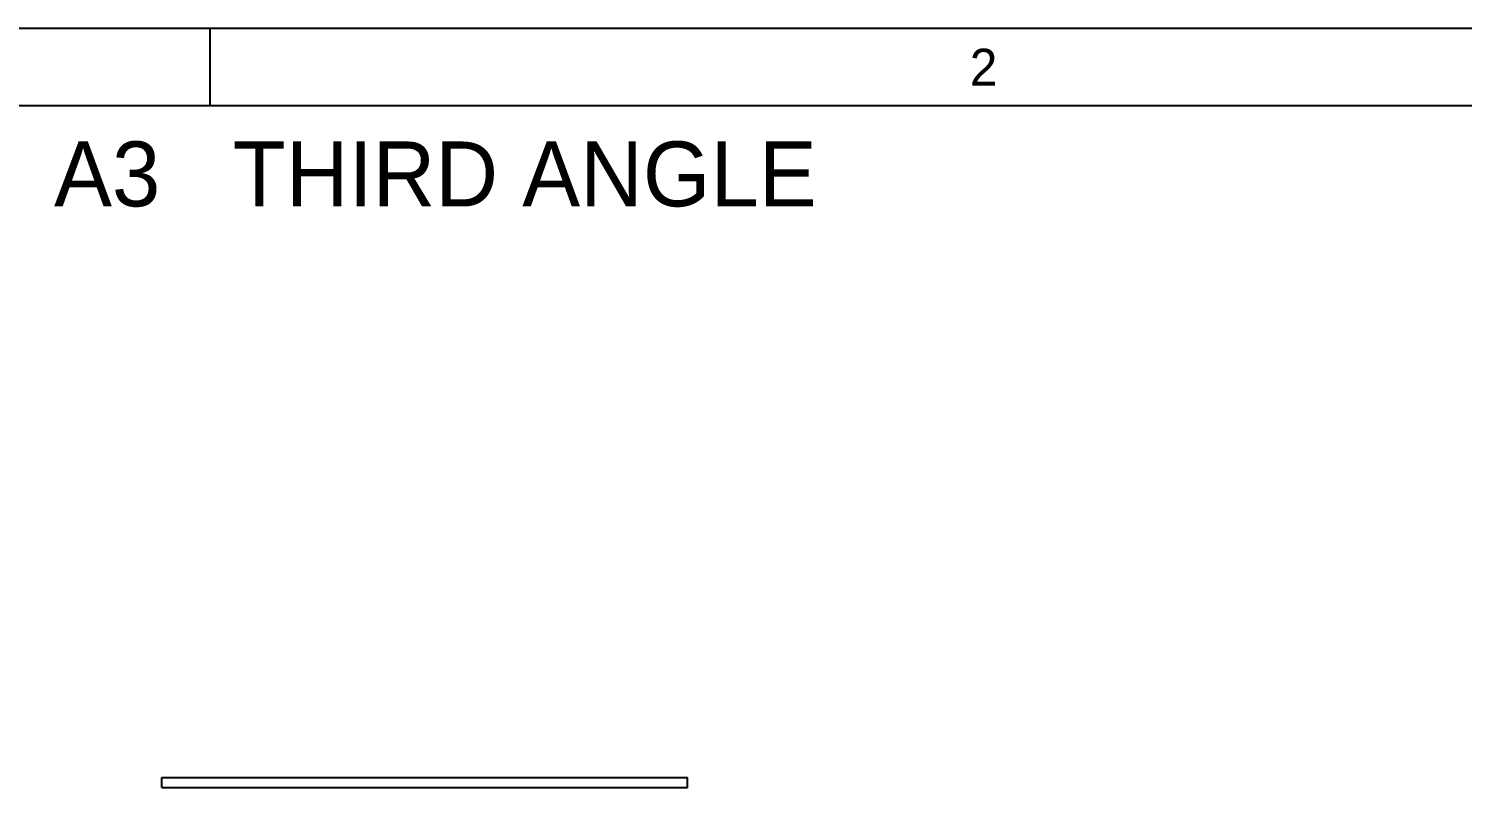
# Model space of a CAD drawing. Header units: millimetres. Extents: x 5 to 430, y 5 to 292.
# Drawn here: x 98.3 to 191, y 242.9 to 292 of the extents above; entities that cross this region are included whole.
import ezdxf
from ezdxf.enums import TextEntityAlignment as Align

# ---------------------------------------------------------------- set-up
doc = ezdxf.new("R2010")
doc.units = ezdxf.units.MM
for name, color, linetype in [('FRAME', 7, 'CONTINUOUS'), ('TEXT', 3, 'CONTINUOUS'), ('TITLE', 7, 'CONTINUOUS'), ('VISIBLE', 7, 'CONTINUOUS')]:
    doc.layers.add(name, color=color, linetype=linetype)

msp = doc.modelspace()

# ---------------------------------------------------------------- linework, layer by layer
at = {"layer": 'FRAME'}
msp.add_line((410, 287), (10, 287), dxfattribs=at)
at = {"layer": 'TITLE'}
for p, q in [((415, 292), (5, 292)), ((110, 287), (110, 292))]:
    msp.add_line(p, q, dxfattribs=at)
at = {"layer": 'VISIBLE'}
for p, q in [((106.856583, 242.906177), (106.856583, 243.543177)), ((106.856583, 243.543177), (140.856583, 243.543177)), ((106.856583, 242.906177), (140.856583, 242.906177)), ((140.856583, 242.906177), (140.856583, 243.543177))]:
    msp.add_line(p, q, dxfattribs=at)

# ---------------------------------------------------------------- texts
at = {"layer": 'TEXT'}
msp.add_text('microduck-ankle-left   SCALE 1:1   A3   THIRD ANGLE', height=4.2, dxfattribs=at).set_placement((12.5, 280.5))
at = {"layer": 'TITLE'}
msp.add_text('2', height=2.4, dxfattribs=at).set_placement((160, 289.5), align=Align.MIDDLE_CENTER)

doc.saveas('drawing.dxf')
